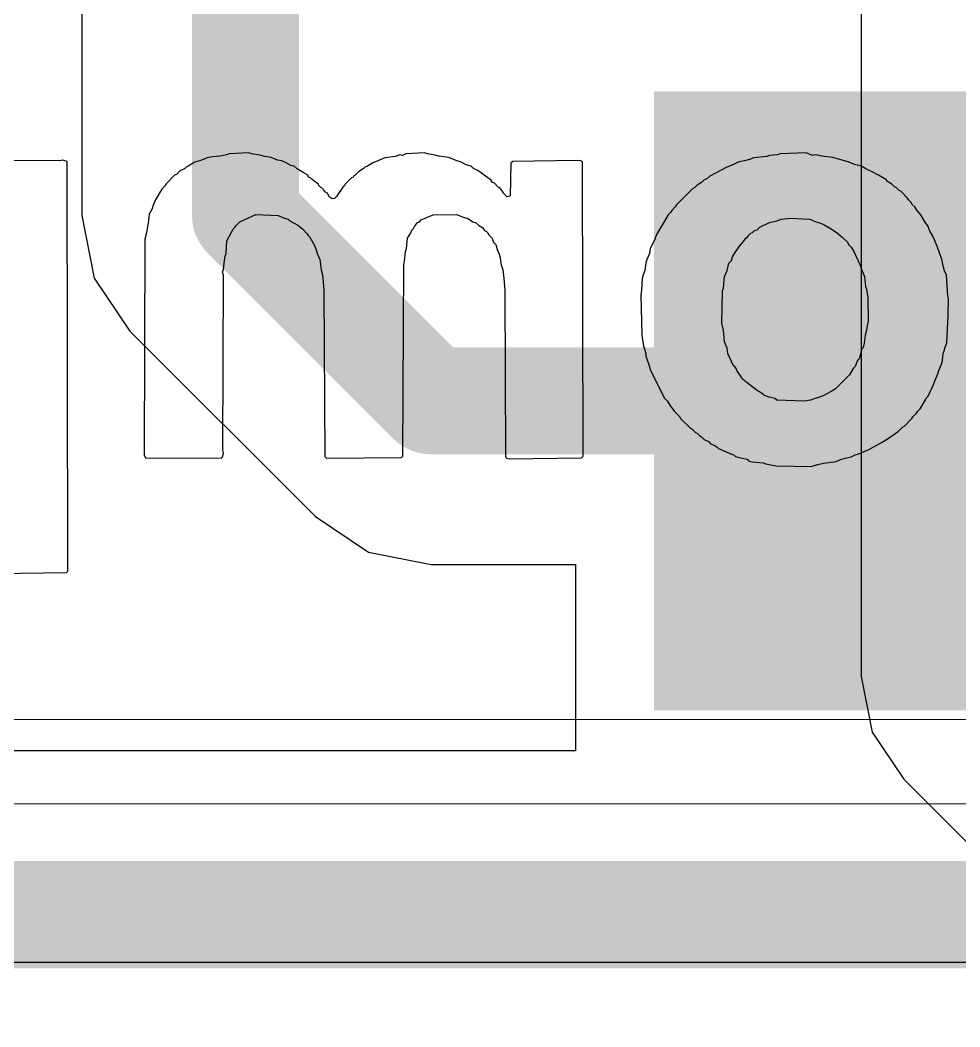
# Model space of a CAD drawing. Header units: inches. Extents: x -21 to 276, y -5 to 220.
# Drawn here: x 42.234 to 45.578, y 35.872 to 39.455 of the extents above; entities that cross this region are included whole.
import ezdxf

# ---------------------------------------------------------------- set-up
doc = ezdxf.new("R2010")
doc.units = ezdxf.units.IN
for name, color, linetype in [('Bottom Layer', 5, 'Continuous'), ('Bottom Overlay', 54, 'Continuous'), ('Power + Signal', 76, 'Continuous'), ('Top Layer', 1, 'Continuous'), ('Top Paste', 8, 'Continuous'), ('Top Solder', 216, 'Continuous')]:
    doc.layers.add(name, color=color, linetype=linetype)

# ---------------------------------------------------------------- blocks, each defined once
blk = doc.blocks.new('HC_49S_SMD_52')
at = {"layer": 'Top Layer'}
blk.add_hatch(color=1, dxfattribs=at).paths.add_polyline_path([(2, 1), (7.5, 1), (7.5, -1), (2, -1)])
at = {"layer": 'Top Paste'}
blk.add_hatch(color=8, dxfattribs=at).paths.add_polyline_path([(2, 1), (7.5, 1), (7.5, -1), (2, -1)])
at = {"layer": 'Top Solder'}
blk.add_hatch(color=216, dxfattribs=at).paths.add_polyline_path([(1.8984, 1.1016), (7.6016, 1.1016), (7.6016, -1.1016), (1.8984, -1.1016)])

msp = doc.modelspace()

# ---------------------------------------------------------------- linework, layer by layer
at = {"layer": 'Bottom Layer'}
msp.add_line((53.9758, 36.1009), (14.5195, 36.1009), dxfattribs=at)
at = {"layer": 'Bottom Overlay'}
for p, q in [((42.374, 38.9538), (42.1531, 38.9553)), ((42.3867, 38.9569), (42.374, 38.9538)), ((42.401, 38.9522), (42.3867, 38.9569)), ((42.4042, 37.4934), (42.401, 38.9522)), ((42.8555, 38.949), (42.8316, 38.9347)), ((42.8729, 38.9538), (42.8555, 38.949)), ((42.8888, 38.9601), (42.8729, 38.9538)), ((42.8999, 38.9649), (42.8888, 38.9601)), ((42.919, 38.9681), (42.8999, 38.9649)), ((42.9444, 38.9712), (42.919, 38.9681)), ((42.9683, 38.976), (42.9444, 38.9712)), ((42.9778, 38.9792), (42.9683, 38.976)), ((43.0477, 38.9824), (42.9778, 38.9792)), ((43.0573, 38.9792), (43.0477, 38.9824)), ((43.0875, 38.9744), (43.0573, 38.9792)), ((43.1049, 38.9697), (43.0875, 38.9744)), ((43.1272, 38.9665), (43.1049, 38.9697)), ((43.1494, 38.9569), (43.1272, 38.9665)), ((43.1653, 38.9538), (43.1494, 38.9569)), ((43.1812, 38.9474), (43.1653, 38.9538)), ((43.499, 38.9506), (43.4895, 38.9474)), ((43.5324, 38.9649), (43.499, 38.9506)), ((43.569, 38.9697), (43.5324, 38.9649)), ((43.5848, 38.976), (43.569, 38.9697)), ((43.5944, 38.9728), (43.5848, 38.976)), ((43.6071, 38.9792), (43.5944, 38.9728)), ((43.6738, 38.9824), (43.6071, 38.9792)), ((43.6834, 38.9792), (43.6738, 38.9824)), ((43.7104, 38.9744), (43.6834, 38.9792)), ((43.7231, 38.9712), (43.7104, 38.9744)), ((43.7596, 38.9665), (43.7231, 38.9712)), ((43.7882, 38.9538), (43.7596, 38.9665)), ((43.801, 38.9506), (43.7882, 38.9538)), ((43.8216, 38.9395), (43.801, 38.9506)), ((43.9869, 38.9522), (43.9805, 38.9458)), ((44.2157, 38.9553), (43.9869, 38.9522)), ((44.23, 38.9538), (44.2157, 38.9553)), ((44.2348, 38.949), (44.23, 38.9538)), ((44.238, 37.9034), (44.2348, 38.949)), ((44.7925, 38.9506), (44.7639, 38.9379)), ((44.8116, 38.9538), (44.7925, 38.9506)), ((44.8291, 38.9585), (44.8116, 38.9538)), ((44.845, 38.9649), (44.8291, 38.9585)), ((44.8911, 38.9697), (44.845, 38.9649)), ((44.9006, 38.9728), (44.8911, 38.9697)), ((44.9292, 38.976), (44.9006, 38.9728)), ((44.9387, 38.9792), (44.9292, 38.976)), ((45.0309, 38.9824), (44.9387, 38.9792)), ((45.0532, 38.9728), (45.0309, 38.9824)), ((45.0595, 38.976), (45.0532, 38.9728)), ((45.0706, 38.9744), (45.0595, 38.976)), ((45.0865, 38.9712), (45.0706, 38.9744)), ((45.1263, 38.9665), (45.0865, 38.9712)), ((45.1676, 38.9538), (45.1263, 38.9665)), ((45.1803, 38.9506), (45.1676, 38.9538)), ((45.2025, 38.941), (45.1803, 38.9506)), ((42.803, 38.9188), (42.7903, 38.9061)), ((42.8189, 38.9252), (42.803, 38.9188)), ((42.8253, 38.9315), (42.8189, 38.9252)), ((42.8316, 38.9347), (42.8253, 38.9315)), ((43.1971, 38.9379), (43.1812, 38.9474)), ((43.2098, 38.9347), (43.1971, 38.9379)), ((43.2194, 38.9252), (43.2098, 38.9347)), ((43.2416, 38.9124), (43.2194, 38.9252)), ((43.4386, 38.9156), (43.4259, 38.9029)), ((43.4545, 38.9252), (43.4386, 38.9156)), ((43.4609, 38.9315), (43.4545, 38.9252)), ((43.4704, 38.9347), (43.4609, 38.9315)), ((43.4895, 38.9474), (43.4704, 38.9347)), ((43.8391, 38.9347), (43.8216, 38.9395)), ((43.847, 38.9267), (43.8391, 38.9347)), ((43.8629, 38.9204), (43.847, 38.9267)), ((43.9027, 38.8902), (43.8629, 38.9204)), ((43.9805, 38.9458), (43.9773, 38.8282)), ((44.7481, 38.9315), (44.6877, 38.8997)), ((44.7639, 38.9379), (44.7481, 38.9315)), ((45.228, 38.9347), (45.2025, 38.941)), ((45.2438, 38.9252), (45.228, 38.9347)), ((45.2502, 38.922), (45.2438, 38.9252)), ((45.2661, 38.9156), (45.2502, 38.922)), ((45.2883, 38.9029), (45.2661, 38.9156)), ((42.7839, 38.9029), (42.7538, 38.8727)), ((42.7903, 38.9061), (42.7839, 38.9029)), ((43.2575, 38.9029), (43.2416, 38.9124)), ((43.2607, 38.8966), (43.2575, 38.9029)), ((43.267, 38.8934), (43.2607, 38.8966)), ((43.2718, 38.8886), (43.267, 38.8934)), ((43.2893, 38.8743), (43.2718, 38.8886)), ((43.4132, 38.8934), (43.3894, 38.8695)), ((43.4196, 38.8966), (43.4132, 38.8934)), ((43.4212, 38.9013), (43.4196, 38.8966)), ((43.4259, 38.9029), (43.4212, 38.9013)), ((43.909, 38.887), (43.9027, 38.8902)), ((43.9154, 38.8775), (43.909, 38.887)), ((43.9217, 38.8743), (43.9154, 38.8775)), ((44.6591, 38.8775), (44.6432, 38.8679)), ((44.6686, 38.887), (44.6591, 38.8775)), ((44.6781, 38.8902), (44.6686, 38.887)), ((44.6877, 38.8997), (44.6781, 38.8902)), ((45.3169, 38.887), (45.2883, 38.9029)), ((45.3185, 38.8822), (45.3169, 38.887)), ((45.3297, 38.8743), (45.3185, 38.8822)), ((42.7379, 38.8536), (42.7283, 38.8378)), ((42.7506, 38.8664), (42.7379, 38.8536)), ((42.7538, 38.8727), (42.7506, 38.8664)), ((43.2956, 38.8711), (43.2893, 38.8743)), ((43.2972, 38.8664), (43.2956, 38.8711)), ((43.3052, 38.8584), (43.2972, 38.8664)), ((43.3115, 38.8552), (43.3052, 38.8584)), ((43.3131, 38.8505), (43.3115, 38.8552)), ((43.3211, 38.8425), (43.3131, 38.8505)), ((43.3274, 38.8393), (43.3211, 38.8425)), ((43.3799, 38.8568), (43.364, 38.8346)), ((43.383, 38.8632), (43.3799, 38.8568)), ((43.3878, 38.8648), (43.383, 38.8632)), ((43.3894, 38.8695), (43.3878, 38.8648)), ((43.9344, 38.8616), (43.9217, 38.8743)), ((43.9408, 38.8584), (43.9344, 38.8616)), ((43.9519, 38.8441), (43.9408, 38.8584)), ((43.9551, 38.8378), (43.9519, 38.8441)), ((44.6273, 38.8552), (44.5685, 38.7964)), ((44.6336, 38.8584), (44.6273, 38.8552)), ((44.6432, 38.8679), (44.6336, 38.8584)), ((45.336, 38.8711), (45.3297, 38.8743)), ((45.3455, 38.8616), (45.336, 38.8711)), ((45.3519, 38.8584), (45.3455, 38.8616)), ((45.3614, 38.8489), (45.3519, 38.8584)), ((45.3678, 38.8457), (45.3614, 38.8489)), ((45.3916, 38.8219), (45.3678, 38.8457)), ((42.7156, 38.8155), (42.7061, 38.7933)), ((42.7283, 38.8378), (42.7156, 38.8155)), ((43.3338, 38.8266), (43.3274, 38.8393)), ((43.3449, 38.8187), (43.3338, 38.8266)), ((43.3528, 38.8203), (43.3449, 38.8187)), ((43.3608, 38.8282), (43.3528, 38.8203)), ((43.364, 38.8346), (43.3608, 38.8282)), ((43.9662, 38.8266), (43.9551, 38.8378)), ((43.9773, 38.8282), (43.9662, 38.8266)), ((45.3948, 38.8155), (45.3916, 38.8219)), ((45.4043, 38.806), (45.3948, 38.8155)), ((45.4075, 38.7996), (45.4043, 38.806)), ((42.7029, 38.7805), (42.6934, 38.7647)), ((42.7061, 38.7933), (42.7029, 38.7805)), ((44.5494, 38.771), (44.5399, 38.7615)), ((44.5526, 38.7774), (44.5494, 38.771)), ((44.5653, 38.7901), (44.5526, 38.7774)), ((44.5685, 38.7964), (44.5653, 38.7901)), ((45.4171, 38.7901), (45.4075, 38.7996)), ((45.425, 38.779), (45.4171, 38.7901)), ((45.4393, 38.7615), (45.425, 38.779)), ((42.6934, 38.7647), (42.6902, 38.7329)), ((43.0017, 38.7233), (43.016, 38.7376)), ((43.016, 38.7376), (43.0573, 38.7567)), ((43.0573, 38.7567), (43.0732, 38.7631)), ((43.0732, 38.7631), (43.1526, 38.7599)), ((43.1526, 38.7599), (43.1749, 38.7504)), ((43.1749, 38.7504), (43.1876, 38.7472)), ((43.1876, 38.7472), (43.1939, 38.7408)), ((43.1939, 38.7408), (43.2225, 38.7249)), ((43.6373, 38.7202), (43.6484, 38.7345)), ((43.6484, 38.7345), (43.6548, 38.7376)), ((43.6548, 38.7376), (43.6611, 38.744)), ((43.6611, 38.744), (43.6675, 38.7472)), ((43.6675, 38.7472), (43.6834, 38.7535)), ((43.6834, 38.7535), (43.704, 38.7615)), ((43.704, 38.7615), (43.7882, 38.7631)), ((43.7882, 38.7631), (43.8105, 38.7535)), ((43.8105, 38.7535), (43.8232, 38.7504)), ((43.8232, 38.7504), (43.8264, 38.7504)), ((43.8264, 38.7504), (43.8455, 38.7376)), ((43.8455, 38.7376), (43.855, 38.7345)), ((43.855, 38.7345), (43.8645, 38.7249)), ((44.5272, 38.7392), (44.4986, 38.6916)), ((44.5399, 38.7615), (44.5272, 38.7392)), ((44.8656, 38.7186), (44.9006, 38.7345)), ((44.9006, 38.7345), (44.926, 38.7408)), ((44.926, 38.7408), (44.9419, 38.7472)), ((44.9419, 38.7472), (44.9737, 38.7504)), ((44.9737, 38.7504), (45.0436, 38.7472)), ((45.0436, 38.7472), (45.0659, 38.7376)), ((45.0659, 38.7376), (45.0833, 38.7329)), ((45.452, 38.7392), (45.4393, 38.7615)), ((45.4647, 38.7202), (45.452, 38.7392)), ((42.6838, 38.6979), (42.6775, 38.6757)), ((42.687, 38.7202), (42.6838, 38.6979)), ((42.6902, 38.7329), (42.687, 38.7202)), ((42.9699, 38.6693), (42.9921, 38.7106)), ((42.9921, 38.7106), (42.9985, 38.717)), ((42.9985, 38.717), (43.0017, 38.7233)), ((43.2225, 38.7249), (43.24, 38.7106)), ((43.24, 38.7106), (43.2559, 38.6947)), ((43.6119, 38.6788), (43.6246, 38.6979)), ((43.6246, 38.6979), (43.6277, 38.7075)), ((43.6277, 38.7075), (43.6341, 38.7138)), ((43.6341, 38.7138), (43.6373, 38.7202)), ((43.8645, 38.7249), (43.8804, 38.7154)), ((43.8804, 38.7154), (43.8868, 38.7059)), ((43.8868, 38.7059), (43.8931, 38.7027)), ((43.8931, 38.7027), (43.8979, 38.6979)), ((43.8979, 38.6979), (43.9011, 38.6916)), ((44.8339, 38.6963), (44.8402, 38.6995)), ((44.8402, 38.6995), (44.8466, 38.7059)), ((44.8466, 38.7059), (44.8561, 38.709)), ((44.8561, 38.709), (44.8656, 38.7186)), ((45.0833, 38.7329), (45.0976, 38.7249)), ((45.0976, 38.7249), (45.1199, 38.7122)), ((45.1199, 38.7122), (45.1421, 38.6963)), ((45.4711, 38.7043), (45.4647, 38.7202)), ((45.4806, 38.6884), (45.4711, 38.7043)), ((42.6775, 38.6757), (42.6759, 37.9081)), ((42.9667, 38.6248), (42.9699, 38.6693)), ((43.2559, 38.6947), (43.2591, 38.6884)), ((43.2591, 38.6884), (43.2654, 38.682)), ((43.2654, 38.682), (43.2813, 38.6534)), ((43.6087, 38.6407), (43.6119, 38.6788)), ((43.9011, 38.6916), (43.9138, 38.6788)), ((43.9138, 38.6788), (43.917, 38.6661)), ((43.917, 38.6661), (43.9265, 38.6566)), ((44.4922, 38.6757), (44.4763, 38.6407)), ((44.4986, 38.6916), (44.4922, 38.6757)), ((44.7941, 38.6502), (44.8084, 38.6677)), ((44.8084, 38.6677), (44.8164, 38.6788)), ((44.8164, 38.6788), (44.8227, 38.682)), ((44.8227, 38.682), (44.8259, 38.6884)), ((44.8259, 38.6884), (44.8339, 38.6963)), ((45.1421, 38.6963), (45.1596, 38.682)), ((45.1596, 38.682), (45.1787, 38.663)), ((45.1787, 38.663), (45.1819, 38.6566)), ((45.487, 38.6725), (45.4806, 38.6884)), ((45.4949, 38.655), (45.487, 38.6725)), ((43.2813, 38.6534), (43.2877, 38.6375)), ((43.2877, 38.6375), (43.2909, 38.6248)), ((43.6023, 38.5962), (43.6055, 38.6312)), ((43.6055, 38.6312), (43.6087, 38.6407)), ((43.9265, 38.6566), (43.9313, 38.6391)), ((43.9313, 38.6391), (43.9392, 38.6216)), ((44.4763, 38.6407), (44.4731, 38.6248)), ((44.7687, 38.6121), (44.7782, 38.628)), ((44.7782, 38.628), (44.7941, 38.6502)), ((45.1819, 38.6566), (45.1914, 38.6471)), ((45.1914, 38.6471), (45.2009, 38.6312)), ((45.2009, 38.6312), (45.2232, 38.5835)), ((45.5029, 38.6344), (45.4949, 38.655)), ((45.5076, 38.62), (45.5029, 38.6344)), ((42.9603, 38.5899), (42.9635, 38.6153)), ((42.9635, 38.6153), (42.9667, 38.6248)), ((43.2909, 38.6248), (43.3004, 38.6026)), ((43.3004, 38.6026), (43.3052, 38.566)), ((43.5991, 38.5867), (43.6023, 38.5962)), ((43.9392, 38.6216), (43.9424, 38.6089)), ((43.9424, 38.6089), (43.9456, 38.5835)), ((44.4636, 38.6026), (44.4604, 38.5899)), ((44.4731, 38.6248), (44.4636, 38.6026)), ((44.756, 38.5899), (44.7655, 38.5994)), ((44.7655, 38.5994), (44.7687, 38.6121)), ((45.514, 38.6042), (45.5076, 38.62)), ((45.5188, 38.5803), (45.514, 38.6042)), ((42.954, 38.5581), (42.9572, 38.5676)), ((42.9572, 38.5485), (42.954, 38.5581)), ((42.9572, 38.5676), (42.9603, 38.5899)), ((43.3052, 38.566), (43.3083, 38.5533)), ((43.596, 37.9034), (43.5991, 38.5867)), ((43.9456, 38.5835), (43.9519, 38.5676)), ((43.9519, 38.5676), (43.9551, 38.5358)), ((44.4572, 38.5644), (44.4509, 38.5485)), ((44.4604, 38.5899), (44.4572, 38.5644)), ((44.7401, 38.5422), (44.7496, 38.5644)), ((44.7496, 38.5644), (44.756, 38.5899)), ((45.2232, 38.5835), (45.2264, 38.5708)), ((45.2264, 38.5708), (45.2391, 38.5422)), ((45.5235, 38.5628), (45.5188, 38.5803)), ((45.5299, 38.547), (45.5235, 38.5628)), ((42.9556, 37.9272), (42.9572, 38.5485)), ((43.3083, 38.5533), (43.3115, 38.5374)), ((43.3115, 38.5374), (43.3147, 38.4929)), ((43.9551, 38.5358), (43.9583, 38.4945)), ((44.4477, 38.5358), (44.4445, 38.4945)), ((44.4509, 38.5485), (44.4477, 38.5358)), ((44.7369, 38.5009), (44.7401, 38.5422)), ((45.2391, 38.5422), (45.2423, 38.5072)), ((45.5346, 38.4723), (45.5299, 38.547)), ((43.3147, 38.4929), (43.3179, 37.9018)), ((43.9583, 38.4945), (43.9615, 37.9002)), ((44.4445, 38.4945), (44.4429, 38.477)), ((44.7306, 38.3769), (44.7337, 38.4913)), ((44.7337, 38.4913), (44.7369, 38.5009)), ((45.2423, 38.5072), (45.2454, 38.4977)), ((45.2454, 38.4977), (45.2502, 38.4675)), ((44.4429, 38.477), (44.4461, 38.334)), ((45.2502, 38.4675), (45.2518, 38.3833)), ((45.5378, 38.4627), (45.5346, 38.4723)), ((45.5362, 38.4039), (45.5378, 38.4627)), ((44.7369, 38.3515), (44.7306, 38.3769)), ((45.2518, 38.3833), (45.2486, 38.3737)), ((45.5315, 38.307), (45.5362, 38.4039)), ((44.7401, 38.3102), (44.7369, 38.3515)), ((45.2454, 38.3515), (45.2407, 38.334)), ((45.2486, 38.3737), (45.2454, 38.3515)), ((44.4461, 38.334), (44.4493, 38.3086)), ((44.4493, 38.3086), (44.4525, 38.2959)), ((44.7496, 38.2879), (44.7401, 38.3102)), ((45.2375, 38.3054), (45.2343, 38.2895)), ((45.2407, 38.334), (45.2375, 38.3054)), ((45.5251, 38.2911), (45.5315, 38.307)), ((44.4525, 38.2959), (44.4604, 38.2689)), ((44.4604, 38.2689), (44.4604, 38.2625)), ((44.7528, 38.2689), (44.7496, 38.2879)), ((44.7655, 38.2403), (44.7528, 38.2689)), ((45.2295, 38.2848), (45.2232, 38.2625)), ((45.2343, 38.2895), (45.2295, 38.2848)), ((45.5156, 38.2434), (45.5188, 38.2689)), ((45.5188, 38.2689), (45.5219, 38.2784)), ((45.5219, 38.2784), (45.5251, 38.2911)), ((44.4604, 38.2625), (44.4604, 38.2593)), ((44.4604, 38.2593), (44.4715, 38.2291)), ((44.7719, 38.2244), (44.7655, 38.2403)), ((45.2136, 38.2434), (45.2057, 38.2228)), ((45.22, 38.2498), (45.2136, 38.2434)), ((45.2232, 38.2625), (45.22, 38.2498)), ((45.5124, 38.2307), (45.5156, 38.2434)), ((44.4715, 38.2291), (44.4763, 38.2117)), ((44.4763, 38.2117), (44.4827, 38.1958)), ((44.7767, 38.2228), (44.7719, 38.2244)), ((44.7814, 38.2148), (44.7767, 38.2228)), ((44.7846, 38.2085), (44.7814, 38.2148)), ((44.7973, 38.1894), (44.7846, 38.2085)), ((45.1978, 38.2148), (45.185, 38.1926)), ((45.2057, 38.2228), (45.1978, 38.2148)), ((45.4997, 38.1958), (45.5029, 38.2085)), ((45.5029, 38.2085), (45.5124, 38.2307)), ((44.4827, 38.1958), (44.5272, 38.11)), ((44.8005, 38.1831), (44.7973, 38.1894)), ((44.8084, 38.1751), (44.8005, 38.1831)), ((44.81, 38.1735), (44.8084, 38.1751)), ((44.8164, 38.1672), (44.81, 38.1735)), ((44.8561, 38.137), (44.8164, 38.1672)), ((45.185, 38.1926), (45.1358, 38.1433)), ((45.4838, 38.1576), (45.4902, 38.1735)), ((45.4902, 38.1735), (45.4997, 38.1958)), ((44.8784, 38.1243), (44.8561, 38.137)), ((45.1199, 38.1338), (45.0913, 38.1179)), ((45.1358, 38.1433), (45.1199, 38.1338)), ((45.4647, 38.1163), (45.4838, 38.1576)), ((44.5272, 38.11), (44.5367, 38.1004)), ((44.5367, 38.1004), (44.5462, 38.0845)), ((44.8831, 38.1195), (44.8784, 38.1243)), ((44.899, 38.1131), (44.8831, 38.1195)), ((44.9197, 38.1084), (44.899, 38.1131)), ((44.926, 38.102), (44.9197, 38.1084)), ((45.0246, 38.0988), (44.926, 38.102)), ((45.0468, 38.102), (45.0246, 38.0988)), ((45.0627, 38.1084), (45.0468, 38.102)), ((45.0754, 38.1115), (45.0627, 38.1084)), ((45.0913, 38.1179), (45.0754, 38.1115)), ((45.4361, 38.0718), (45.4552, 38.1036)), ((45.4552, 38.1036), (45.4584, 38.11)), ((45.4584, 38.11), (45.4647, 38.1163)), ((44.5462, 38.0845), (44.5621, 38.0623)), ((44.5621, 38.0623), (44.5812, 38.0432)), ((45.4107, 38.0432), (45.4234, 38.0559)), ((45.4234, 38.0559), (45.4266, 38.0623)), ((45.4266, 38.0623), (45.4361, 38.0718)), ((44.5812, 38.0432), (44.5844, 38.0369)), ((44.5844, 38.0369), (44.6177, 38.0035)), ((45.3805, 38.0098), (45.4075, 38.0369)), ((45.4075, 38.0369), (45.4107, 38.0432)), ((44.6177, 38.0035), (44.6241, 38.0003)), ((44.6241, 38.0003), (44.6368, 37.9876)), ((44.6368, 37.9876), (44.6432, 37.9844)), ((44.6432, 37.9844), (44.6527, 37.9749)), ((45.3297, 37.9717), (45.3455, 37.9812)), ((45.3455, 37.9812), (45.3519, 37.9876)), ((45.3519, 37.9876), (45.3583, 37.9908)), ((45.3583, 37.9908), (45.3741, 38.0067)), ((45.3741, 38.0067), (45.3805, 38.0098)), ((44.6527, 37.9749), (44.6591, 37.9717)), ((44.6591, 37.9717), (44.6686, 37.9622)), ((44.6686, 37.9622), (44.6861, 37.9542)), ((44.6861, 37.9542), (44.6893, 37.9479)), ((44.6893, 37.9479), (44.7067, 37.9399)), ((45.2534, 37.9272), (45.301, 37.9526)), ((45.301, 37.9526), (45.3233, 37.9654)), ((45.3233, 37.9654), (45.3297, 37.9717)), ((42.954, 37.9002), (42.9572, 37.9129)), ((42.9572, 37.9129), (42.9556, 37.9272)), ((44.7067, 37.9399), (44.7131, 37.9367)), ((44.7131, 37.9367), (44.7194, 37.9304)), ((44.7194, 37.9304), (44.7544, 37.9145)), ((44.7544, 37.9145), (44.7751, 37.9066)), ((45.2057, 37.9081), (45.2184, 37.9113)), ((45.2184, 37.9113), (45.2534, 37.9272)), ((42.6759, 37.9081), (42.6807, 37.897)), ((42.6807, 37.897), (42.9492, 37.8954)), ((42.9492, 37.8954), (42.954, 37.9002)), ((43.3179, 37.9018), (43.3242, 37.8954)), ((43.3242, 37.8954), (43.5912, 37.8986)), ((43.5912, 37.8986), (43.596, 37.9034)), ((43.9615, 37.9002), (43.9662, 37.8954)), ((43.9662, 37.8954), (43.9742, 37.8938)), ((43.9742, 37.8938), (44.2316, 37.897)), ((44.2316, 37.897), (44.238, 37.9034)), ((44.7751, 37.9066), (44.7798, 37.9018)), ((44.7798, 37.9018), (44.7925, 37.8986)), ((44.7925, 37.8986), (44.8211, 37.8923)), ((44.8211, 37.8923), (44.8275, 37.8859)), ((44.8275, 37.8859), (44.8402, 37.8827)), ((44.8402, 37.8827), (44.8784, 37.8795)), ((44.8784, 37.8795), (44.8879, 37.8764)), ((44.8879, 37.8764), (44.9244, 37.8684)), ((45.0722, 37.8732), (45.0929, 37.878)), ((45.0929, 37.878), (45.1119, 37.8811)), ((45.1119, 37.8811), (45.1374, 37.8843)), ((45.1374, 37.8843), (45.1533, 37.8907)), ((45.1533, 37.8907), (45.1707, 37.8954)), ((45.1707, 37.8954), (45.1914, 37.9002)), ((45.1914, 37.9002), (45.2057, 37.9081)), ((44.9244, 37.8684), (45.05, 37.8668)), ((45.05, 37.8668), (45.0595, 37.87)), ((45.0595, 37.87), (45.0722, 37.8732)), ((42.142, 37.4854), (42.3994, 37.4886)), ((42.3994, 37.4886), (42.4042, 37.4934)), ((48.0025, 36.9642), (36.6978, 36.9674)), ((36.6723, 36.6655), (48.2138, 36.6671))]:
    msp.add_line(p, q, dxfattribs=at)
at = {"layer": 'Power + Signal'}
for p, q in [((45.2268, 41.8583), (45.2268, 37.1193)), ((45.2268, 37.1193), (45.2663, 36.9211)), ((45.2663, 36.9211), (45.3786, 36.7531)), ((45.3786, 36.7531), (49.0315, 33.1002))]:
    msp.add_line(p, q, dxfattribs=at)
at = {"layer": 'Top Layer'}
for p, q in [((42.4537, 41.3749), (42.4537, 38.7602)), ((42.4537, 38.7602), (42.498, 38.5372)), ((42.498, 38.5372), (42.6244, 38.3482)), ((42.6244, 38.3482), (43.2846, 37.688)), ((43.2846, 37.688), (43.4736, 37.5617)), ((43.4736, 37.5617), (43.6966, 37.5173)), ((43.6966, 37.5173), (44.2098, 37.5173)), ((44.2098, 37.5173), (44.2098, 36.8539)), ((44.2098, 36.8539), (40.9718, 36.8539))]:
    msp.add_line(p, q, dxfattribs=at)
for points in [[(43.0364, 38.7602, 0.381, 0.381, 0), (43.0364, 41.6163, 0.381, 0.381, 0)], [(43.0364, 38.7602, 0.381, 0.381, 0), (43.6966, 38.1, 0.381, 0.381, 0)], [(43.6966, 38.1, 0.381, 0.381, 0), (47.3408, 38.1, 0.381, 0.381, 0)], [(19.8928, 36.2712, 0.381, 0.381, 0), (49.2288, 36.2712, 0.381, 0.381, 0)]]:
    msp.add_lwpolyline(points, format="xyseb", dxfattribs=at)
for points in [[(42.9411, 38.7602, 0.1905, 0.1905, 1), (43.1316, 38.7602, 0.1905, 0.1905, 1)], [(42.9411, 38.7602, 0.1905, 0.1905, 1), (43.1316, 38.7602, 0.1905, 0.1905, 1)], [(43.6014, 38.1, 0.1905, 0.1905, 1), (43.7919, 38.1, 0.1905, 0.1905, 1)], [(43.6014, 38.1, 0.1905, 0.1905, 1), (43.7919, 38.1, 0.1905, 0.1905, 1)]]:
    msp.add_lwpolyline(points, format="xyseb", close=True, dxfattribs=at)

# ---------------------------------------------------------------- block references
msp.add_blockref('HC_49S_SMD_52', (42.5908, 38.1))

doc.saveas('drawing.dxf')
